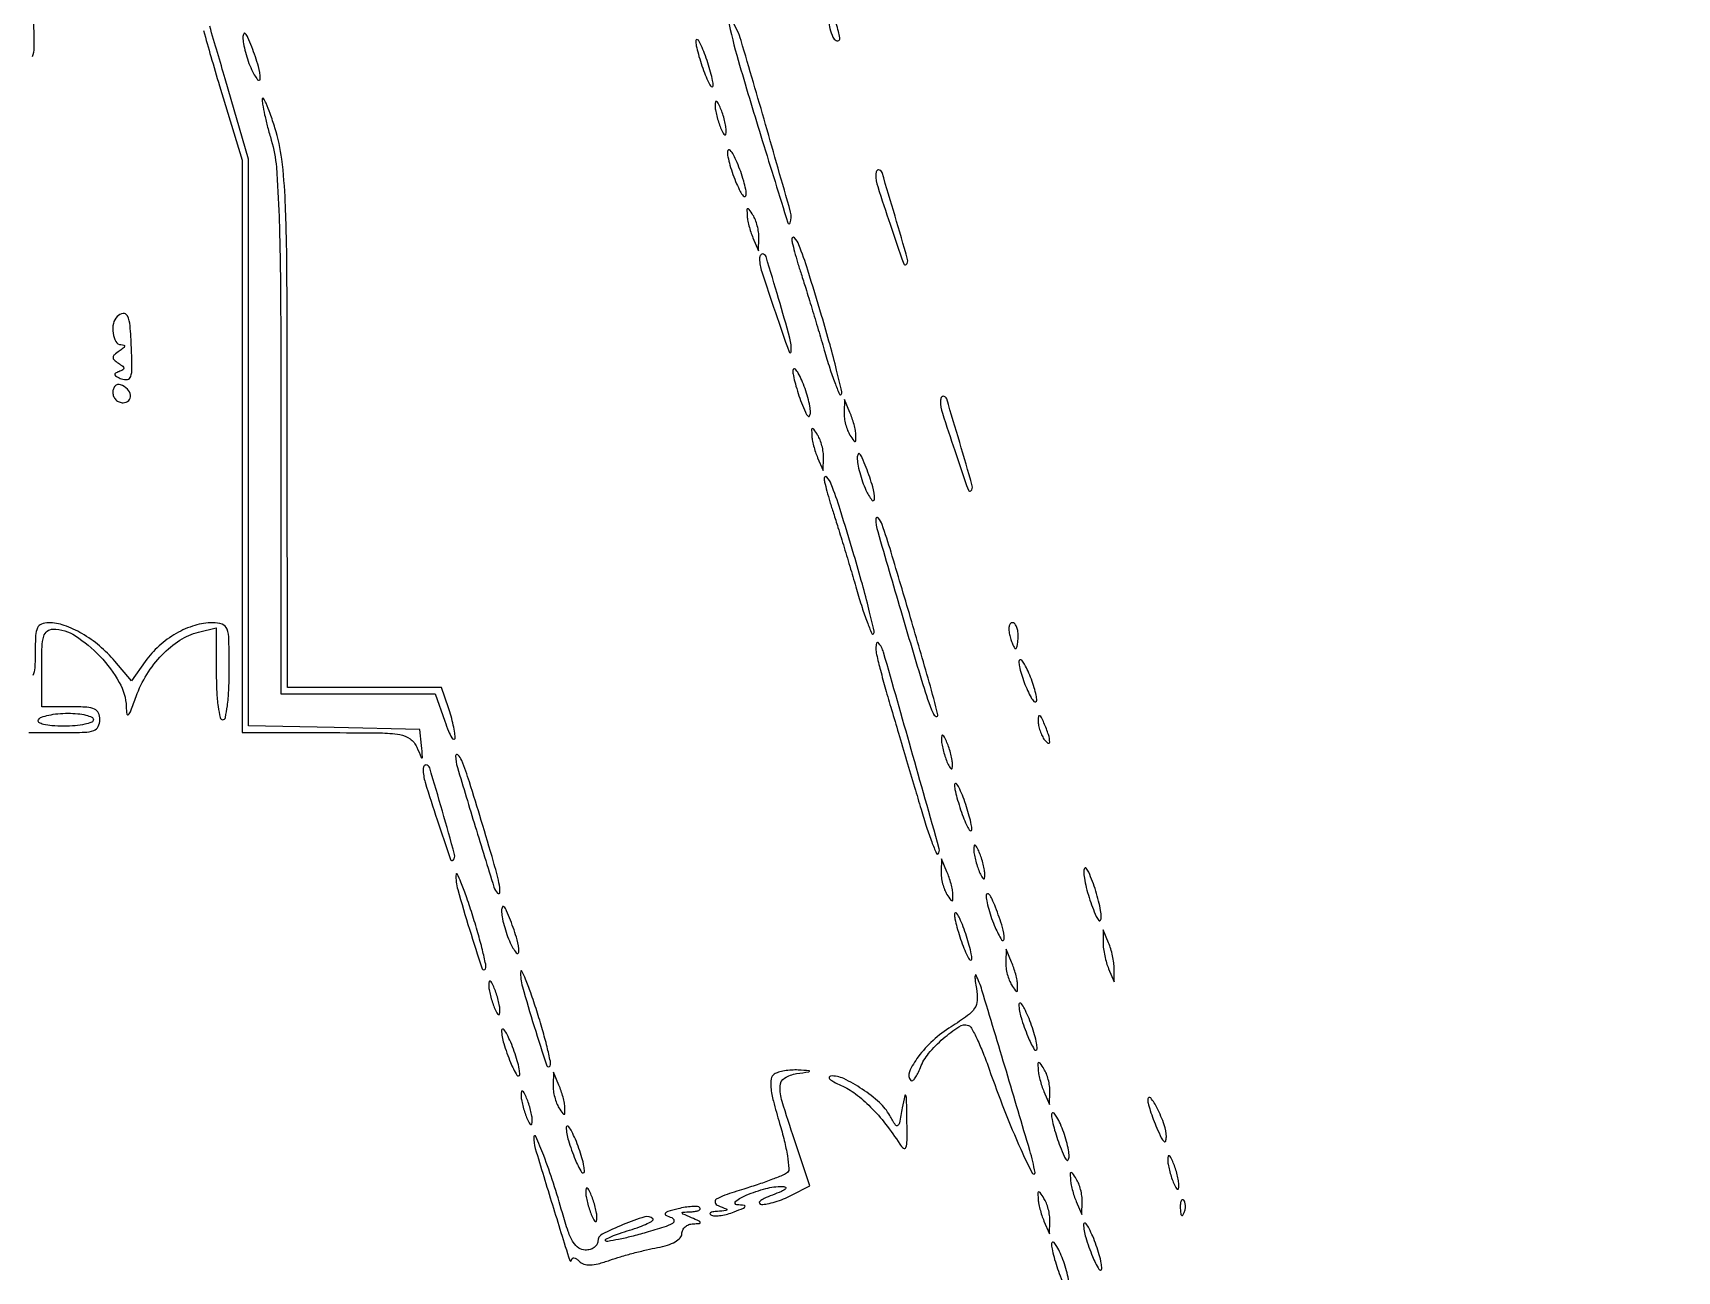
# Model space of a CAD drawing. Extents: x 23 to 255, y 40 to 184.
# Drawn here: x 233.89 to 255.4, y 61.31 to 77.51 of the extents above; entities that cross this region are included whole.
import ezdxf

# ---------------------------------------------------------------- set-up
doc = ezdxf.new("R2010")
doc.units = 0
doc.header["$MEASUREMENT"] = 0

msp = doc.modelspace()

# ---------------------------------------------------------------- linework, layer by layer
for points in [[(207.919475, 175.632891, 0.000007), (191.762556, 175.634099, 0.00002), (173.0434, 175.634494, 0.000013), (151.49745, 175.633531)], [(233.883938, 77.200958, 0.082783), (233.905375, 77.310278, 0.017163), (233.90422, 77.50683), (233.88944, 77.8743)], [(236.121962, 77.539117, 0.004386), (236.21727, 77.198241, 0.003095), (236.3301, 76.8168), (236.624444, 75.8439), (236.625322, 72.10035), (236.6262, 68.3568), (237.728726, 68.3568, -0.002873), (238.429209, 68.352775, -0.037009), (238.689816, 68.330444, -0.116122), (238.825686, 68.274487, -0.13747), (238.912283, 68.16645, 0.001492), (238.969484, 68.033185, 0.392913), (238.980093, 68.028528, 0.344162), (238.98686, 68.039023, 0.001376), (238.973007, 68.1876), (238.9527, 68.3991), (237.83175, 68.422706), (236.7108, 68.446311), (236.7108, 72.151225), (236.7108, 75.856138), (236.40441, 76.907519, 0.001683), (236.201689, 77.59454, 0.015755)], [(233.583611, 70.411586, -0.000572), (233.5806, 73.042233, -0.000592), (233.583696, 75.659044, -0.00984)], [(233.8344, 68.3568), (234.2997, 68.3568, 0.009792), (234.565356, 68.362003, 0.077556), (234.685688, 68.385641, 0.189837), (234.743572, 68.436819, 0.118451), (234.765, 68.526, 0.102588), (234.746834, 68.613605, 0.188085), (234.696263, 68.66465, 0.090841), (234.594058, 68.689341, 0.013964), (234.3843, 68.6952), (234.0036, 68.6952), (234.0036, 69.2028, -0.009322), (234.008773, 69.480223, -0.061779), (234.030896, 69.616713, -0.156991), (234.076573, 69.684124, -0.168465), (234.15165, 69.709843, -0.143741), (234.445101, 69.6225, -0.05991), (234.765566, 69.355578, -0.059366), (235.01901, 69.013775, -0.121908), (235.109522, 68.6952, 0.02968), (235.11845, 68.600033, 0.620313), (235.139484, 68.593354, 0.102045), (235.171461, 68.643859, 0.005033), (235.239585, 68.829919, -0.05473), (235.378624, 69.117556, -0.052608), (235.578335, 69.37238, -0.055702), (235.812935, 69.565866, -0.084209), (236.05515, 69.671237), (236.2878, 69.728743), (236.2878, 69.127371, 0.012343), (236.293658, 68.890086, 0.022602), (236.311925, 68.697493, 0.019793), (236.338016, 68.553575, 0.351453), (236.3724, 68.526, 0.354925), (236.407072, 68.554159, 0.018508), (236.43303, 68.705775, 0.02162), (236.451194, 68.908601, 0.011522), (236.457, 69.1605, 0.004915), (236.452942, 69.573233, 0.077162), (236.42866, 69.711636, 0.231008), (236.367002, 69.773746, 0.083946), (236.241299, 69.795, 0.075793), (236.007, 69.759278, 0.054518), (235.764083, 69.653259, 0.052277), (235.539228, 69.491061, 0.055721), (235.358246, 69.288869), (235.176753, 69.033985), (234.960799, 69.290631, 0.043112), (234.761356, 69.489963, 0.043218), (234.530842, 69.651957, 0.046511), (234.297917, 69.759693, 0.085275), (234.092401, 69.795, 0.096745), (234.001791, 69.777302, 0.191702), (233.949783, 69.727415, 0.093329), (233.924842, 69.62606, 0.013792), (233.919, 69.4143, -0.013964), (233.913141, 69.204542, -0.090841), (233.88845, 69.102337, -0.188085)]]:
    msp.add_lwpolyline(points, format="xyb")
for points in [[(244.282296, 77.753569, 0.015457), (244.316892, 77.566026, 0.056269), (244.355589, 77.451468, 0.164318), (244.397214, 77.408013, 0.345314), (244.440441, 77.41605, 0.234303), (244.44762, 77.442855, 0.013611), (244.428075, 77.527925, 0.018344), (244.397232, 77.631384, 0.012272), (244.354756, 77.7474), (244.238029, 78.0435)], [(242.996815, 77.6205, 0.017513), (243.134092, 77.086781, 0.003138), (243.431049, 76.10263, 0.000655), (243.765171, 75.024941, 0.728309), (243.797906, 75.024617, 0.150518), (243.801137, 75.165354, 0.001085), (243.473854, 76.312133, 0.002112), (243.153318, 77.408658, 0.067485), (243.038792, 77.6628, 0.009154), (242.99663, 77.727653, 0.472386), (242.983484, 77.728884, 0.248776), (242.978014, 77.710814, 0.005749)], [(236.636452, 77.4513, 0.049927), (236.643424, 77.368773, 0.019576), (236.668739, 77.257249, 0.019146), (236.705747, 77.137881, 0.022622), (236.750045, 77.0283, 0.053628), (236.828374, 76.8966, 0.71677), (236.863773, 76.908201, 0.076247), (236.840794, 77.069076, 0.018381), (236.7531, 77.3244, 0.011206), (236.702317, 77.44794, 0.082917), (236.667666, 77.501075, 0.539315), (236.646704, 77.497655, 0.101438)], [(242.561072, 77.409, 0.052834), (242.568253, 77.341239, 0.013043), (242.594568, 77.232397, 0.013202), (242.631451, 77.10867, 0.012871), (242.6751, 76.986, 0.013007), (242.719119, 76.880001, 0.043374), (242.755632, 76.814156, 0.257514), (242.77629, 76.803566, 0.405348), (242.789128, 76.8168, 0.052834), (242.781947, 76.884561, 0.013043), (242.755632, 76.993403, 0.013202), (242.718749, 77.11713, 0.012871), (242.6751, 77.2398, 0.013007), (242.631081, 77.345799, 0.043374), (242.594568, 77.411644, 0.257514), (242.57391, 77.422234, 0.405348)], [(236.888633, 76.6476, 0.057913), (236.893185, 76.574449, 0.009632), (236.920837, 76.435984, 0.010454), (236.960082, 76.273708, 0.009088), (237.007816, 76.105404, -0.054656), (237.074114, 75.751785, -0.010809), (237.109296, 75.107073, -0.006851), (237.128821, 74.090056, -0.001373), (237.1338, 72.277254), (237.1338, 68.8644), (238.14195, 68.8644), (239.1501, 68.8644), (239.277371, 68.50485, 0.012368), (239.326887, 68.375248, 0.037272), (239.369218, 68.290699, 0.17712), (239.395077, 68.269724, 0.499319), (239.411321, 68.280726, 0.049947), (239.407792, 68.350507, 0.01524), (239.388756, 68.454632, 0.015091), (239.360185, 68.570638, 0.015944), (239.325124, 68.682576), (239.232248, 68.949), (238.225324, 68.949), (237.2184, 68.949), (237.217251, 72.35415, 0.0011), (237.212105, 74.381613, 0.009127), (237.19095, 75.301485, 0.020406), (237.145412, 75.855216, 0.045804), (237.055768, 76.2669, 0.007825), (236.993623, 76.45343, 0.019112), (236.940534, 76.588116, 0.04697), (236.904908, 76.652173, 0.71641)], [(242.813892, 76.563, 0.04179), (242.818963, 76.50243, 0.018434), (242.83525, 76.423674, 0.018093), (242.858759, 76.340977, 0.02318), (242.8866, 76.2669, 0.015364), (242.918319, 76.198923, 0.14515), (242.94014, 76.175761, 0.507108), (242.954602, 76.182076, 0.055166), (242.959308, 76.2246, 0.04179), (242.954237, 76.28517, 0.018434), (242.93795, 76.363926, 0.018093), (242.914441, 76.446623, 0.02318), (242.8866, 76.5207, 0.015364), (242.854881, 76.588677, 0.14515), (242.83306, 76.611839, 0.507108), (242.818598, 76.605524, 0.055166)], [(242.974511, 75.959363, 0.05874), (242.981247, 75.887465, 0.01657), (243.008477, 75.778043, 0.01646), (243.047725, 75.655496, 0.016686), (243.094789, 75.536363, 0.016904), (243.142737, 75.435407, 0.059372), (243.183046, 75.375956, 0.311232), (243.207128, 75.369732, 0.308329), (243.221689, 75.390037, 0.05874), (243.214953, 75.461935, 0.01657), (243.187723, 75.571357, 0.01646), (243.148475, 75.693904, 0.016686), (243.101411, 75.813037, 0.016904), (243.053463, 75.913993, 0.059372), (243.013154, 75.973444, 0.311232), (242.989072, 75.979668, 0.308329)], [(244.917, 75.655937, 0.077721), (244.941751, 75.497667, 0.004033), (245.103682, 75.006268, 0.001626), (245.281194, 74.487414, 0.553891), (245.315189, 74.479589, 0.272369), (245.332292, 74.545588, 0.001979), (245.167658, 75.113347, 0.001819), (244.998035, 75.682122, 0.330649), (244.95106, 75.717, 0.174213), (244.938063, 75.71233, 0.093287), (244.927005, 75.699063, 0.073564), (244.919522, 75.679298, 0.053819)], [(243.232242, 75.1248, 0.038039), (243.239094, 75.06424, 0.016709), (243.256884, 74.985474, 0.016424), (243.281418, 74.902774, 0.021159), (243.3096, 74.8287), (243.382308, 74.6595), (243.386958, 74.8287, 0.04208), (243.38276, 74.902761, 0.028709), (243.366153, 74.985474, 0.029001), (243.340706, 75.063961, 0.050598), (243.3096, 75.1248, 0.006504), (243.259471, 75.200199, 0.247646), (243.242034, 75.2094, 0.411928), (243.231178, 75.198628, 0.011111)], [(243.8172, 74.815571, 0.059026), (243.823302, 74.764066, 0.006227), (243.853116, 74.646462, 0.007631), (243.892646, 74.506893, 0.006053), (243.939466, 74.357321, -0.003801), (243.998775, 74.170807, -0.001451), (244.078642, 73.910193, -0.001437), (244.163755, 73.626626, -0.001762), (244.241562, 73.361246, 0.007225), (244.313417, 73.12573, 0.012816), (244.38037, 72.934147, 0.00742), (244.439623, 72.784353, 0.534892), (244.461574, 72.779974, 0.260035), (244.471872, 72.816251, 0.002365), (244.403429, 73.09969, 0.007236), (244.317227, 73.428845, 0.004519), (244.207211, 73.811944, 0.003482), (244.026568, 74.405037, 0.017008), (243.910693, 74.736159, 0.098005), (243.851511, 74.829303, 0.676887)], [(243.395803, 74.55375, 0.072396), (243.424703, 74.385185, 0.003633), (243.601972, 73.853113, 0.003282), (243.782549, 73.335113, 0.817491), (243.810322, 73.339079, 0.081626), (243.791705, 73.516484, 0.004919), (243.644504, 74.033674, 0.001976), (243.480189, 74.58216, 0.330217), (243.432918, 74.6172, 0.162758), (243.418278, 74.612305, 0.099362), (243.406044, 74.598562, 0.079641), (243.398068, 74.578017, 0.059229)], [(234.9906, 73.7994, 0.148043), (234.941348, 73.707382, 0.082899), (234.937242, 73.579429, 0.095103), (234.973581, 73.470858, 0.26761), (235.03995, 73.431505, -0.067648), (235.078511, 73.425782, -0.403287), (235.087715, 73.409769, -0.166561), (235.071544, 73.38482, -0.021186), (235.0188, 73.346905, 0.029326), (234.954859, 73.299344, 0.202534), (234.93743, 73.265281, 0.233131), (234.95086, 73.232116, 0.038827), (235.007223, 73.189241, -0.022562), (235.065042, 73.148153, -0.220857), (235.078341, 73.122174, -0.293896), (235.065405, 73.100263, -0.036027), (235.0115, 73.077867, 0.058297), (234.968402, 73.057671, 0.362768), (234.961284, 73.036202, 0.18653), (234.982982, 73.012662, 0.022717), (235.048534, 72.984028, 0.135365), (235.125036, 72.97656, 0.279925), (235.168626, 73.014611, 0.079659), (235.184714, 73.122312, 0.007433), (235.17783, 73.391502, 0.011513), (235.159647, 73.67764, 0.086172), (235.125031, 73.808606, 0.335343), (235.068571, 73.838965, 0.159236)], [(243.830507, 73.0944, 0.053327), (243.83752, 73.026636, 0.013169), (243.863696, 72.917797, 0.013326), (243.900483, 72.79407, 0.012987), (243.9441, 72.6714, 0.011206), (243.994883, 72.54786, 0.082917), (244.029534, 72.494725, 0.539315), (244.050496, 72.498145, 0.101438), (244.060748, 72.5445, 0.049927), (244.053776, 72.627027, 0.019576), (244.028461, 72.738551, 0.019146), (243.991453, 72.857919, 0.022622), (243.947155, 72.9675, 0.01717), (243.902232, 73.057327, 0.061392), (243.864952, 73.109469, 0.323421), (243.843169, 73.113927, 0.29396)], [(234.9342, 72.80535, 0.099038), (234.944426, 72.75423, 0.097945), (234.973548, 72.710748, 0.097945), (235.01703, 72.681626, 0.099038), (235.06815, 72.6714, 0.190724), (235.142305, 72.700754, 0.244413), (235.166256, 72.768998, 0.165501), (235.124609, 72.851, 0.113253), (235.034663, 72.905812, 0.134046), (234.996443, 72.907926, 0.144529), (234.963711, 72.890115, 0.119977), (234.941749, 72.854019, 0.077096)], [(244.501242, 72.5445, 0.04208), (244.50544, 72.470439, 0.028709), (244.522047, 72.387726, 0.029001), (244.547494, 72.309239, 0.050598), (244.5786, 72.2484, 0.006504), (244.628729, 72.173001, 0.247646), (244.646166, 72.1638, 0.411928), (244.657022, 72.174572, 0.011111), (244.655958, 72.2484, 0.038039), (244.649106, 72.30896, 0.016709), (244.631316, 72.387726, 0.016424), (244.606782, 72.470426, 0.021159), (244.5786, 72.5445), (244.505892, 72.7137)], [(245.763, 72.694937, 0.077721), (245.787751, 72.536667, 0.004033), (245.949682, 72.045268, 0.001626), (246.127194, 71.526414, 0.553891), (246.161189, 71.518589, 0.272369), (246.178292, 71.584588, 0.001979), (246.013658, 72.152347, 0.001819), (245.844035, 72.721122, 0.330649), (245.79706, 72.756, 0.174213), (245.784063, 72.75133, 0.093287), (245.773005, 72.738063, 0.073564), (245.765522, 72.718298, 0.053819)], [(244.078242, 72.2484, 0.038039), (244.085094, 72.18784, 0.016709), (244.102884, 72.109074, 0.016424), (244.127418, 72.026374, 0.021159), (244.1556, 71.9523), (244.228308, 71.7831), (244.232958, 71.9523, 0.04208), (244.22876, 72.026361, 0.028709), (244.212153, 72.109074, 0.029001), (244.186706, 72.187561, 0.050598), (244.1556, 72.2484, 0.006504), (244.105471, 72.323799, 0.247646), (244.088034, 72.333, 0.411928), (244.077178, 72.322228, 0.011111)], [(244.673452, 71.9523, 0.049927), (244.680424, 71.869773, 0.019576), (244.705739, 71.758249, 0.019146), (244.742747, 71.638881, 0.022622), (244.787045, 71.5293, 0.053628), (244.865374, 71.3976, 0.71677), (244.900773, 71.409201, 0.076247), (244.877794, 71.570076, 0.018381), (244.7901, 71.8254, 0.011206), (244.739317, 71.94894, 0.082917), (244.704666, 72.002075, 0.539315), (244.683704, 71.998655, 0.101438)], [(244.2402, 71.685371, 0.059026), (244.246302, 71.633866, 0.006227), (244.276116, 71.516262, 0.007631), (244.315646, 71.376693, 0.006053), (244.362466, 71.227121, -0.003801), (244.421775, 71.040607, -0.001451), (244.501642, 70.779993, -0.001437), (244.586755, 70.496426, -0.001762), (244.664562, 70.231046, 0.007225), (244.736417, 69.99553, 0.012816), (244.80337, 69.803947, 0.00742), (244.862623, 69.654153, 0.534892), (244.884574, 69.649774, 0.260035), (244.894872, 69.686051, 0.002365), (244.826429, 69.96949, 0.007236), (244.740227, 70.298645, 0.004519), (244.630211, 70.681744, 0.003482), (244.449568, 71.274837, 0.017008), (244.333693, 71.605959, 0.098005), (244.274511, 71.699103, 0.676887)], [(244.917, 71.154439, 0.07077), (244.940739, 70.987563, 0.000887), (245.242905, 69.95384, 0.002053), (245.532519, 68.984266, 0.023758), (245.665489, 68.6106, 0.198681), (245.706376, 68.569405, 0.612789), (245.727885, 68.587619, 0.011879), (245.615776, 69.017451, 0.001854), (245.371153, 69.859891, 0.001186), (245.11623, 70.71828, 0.011588), (244.999254, 71.078211, 0.096897), (244.947708, 71.166064, 0.690691)], [(246.669087, 69.6258, 0.016817), (246.688394, 69.560964, 0.025621), (246.709864, 69.506303, 0.023188), (246.730787, 69.465302, 0.269386), (246.745767, 69.4566, 0.326917), (246.758427, 69.465868, 0.029396), (246.768673, 69.506303, 0.029316), (246.775859, 69.560942, 0.018041), (246.7782, 69.6258, 0.043375), (246.77257, 69.690573, 0.063112), (246.755675, 69.745297, 0.082769), (246.730833, 69.782347, 0.206609), (246.70152, 69.795, 0.24384), (246.675817, 69.781672, 0.106581), (246.660363, 69.745297, 0.070464), (246.657699, 69.690631, 0.040966)], [(244.917, 69.453916, 0.058831), (244.925872, 69.378779, 0.00411), (244.977127, 69.172262, 0.005784), (245.043288, 68.926587, 0.00432), (245.121687, 68.657266, -0.000512), (245.213282, 68.351319, -0.000322), (245.319713, 67.99364, -0.000323), (245.423966, 67.641621, -0.000593), (245.508383, 67.354646, 0.007172), (245.581051, 67.119108, 0.012709), (245.648634, 66.927451, 0.007286), (245.7084, 66.777381, 0.534229), (245.730246, 66.773046, 0.271394), (245.746804, 66.836468, 0.000345), (245.379145, 68.137877, 0.000687), (245.017723, 69.40719, 0.111715), (244.948153, 69.53415, 0.338919), (244.936492, 69.536435, 0.187236), (244.926151, 69.525122, 0.067312), (244.919135, 69.495938, 0.025386)], [(246.788887, 69.2874, 0.060757), (246.795285, 69.22185, 0.017567), (246.820867, 69.123223, 0.017389), (246.857786, 69.013179, 0.017735), (246.902045, 68.9067, 0.018002), (246.947127, 68.816929, 0.063337), (246.985018, 68.764731, 0.314196), (247.007814, 68.759931, 0.294441), (247.021313, 68.7798, 0.060757), (247.014915, 68.84535, 0.017567), (246.989333, 68.943977, 0.017389), (246.952414, 69.054021, 0.017735), (246.908155, 69.1605, 0.018002), (246.863073, 69.250271, 0.063337), (246.825182, 69.302469, 0.314196), (246.802386, 69.307269, 0.294441)], [(234.6804, 68.526, -0.312055), (234.657664, 68.493119, -0.036254), (234.567103, 68.466251, -0.033326), (234.442537, 68.447514, -0.020671), (234.294707, 68.4414, -0.016966), (234.13805, 68.446717, -0.045191), (234.027683, 68.464322, -0.091154), (233.968377, 68.491543, -0.397171), (233.9613, 68.526, -0.17067), (234.001943, 68.558808, -0.031293), (234.096165, 68.585749, -0.030444), (234.215505, 68.604403, -0.023552), (234.346993, 68.6106, -0.023957), (234.474764, 68.604475, -0.038191), (234.582462, 68.585749, -0.044731), (234.659336, 68.558737, -0.293924)], [(247.039242, 68.526, 0.053798), (247.043342, 68.46823, 0.029384), (247.060047, 68.3991, 0.028934), (247.085535, 68.330072, 0.040566), (247.1166, 68.2722, 0.095694), (247.166757, 68.219906, 0.608383), (247.191555, 68.232743, 0.081911), (247.175468, 68.330282, 0.019739), (247.1166, 68.4837, 0.014925), (247.083443, 68.554922, 0.152377), (247.061093, 68.578065, 0.491407), (247.045643, 68.571293, 0.051935)], [(245.774892, 68.2722, 0.04179), (245.779963, 68.21163, 0.018434), (245.79625, 68.132874, 0.018093), (245.819759, 68.050177, 0.02318), (245.8476, 67.9761, 0.015364), (245.879319, 67.908123, 0.14515), (245.90114, 67.884961, 0.507108), (245.915602, 67.891276, 0.055166), (245.920308, 67.9338, 0.04179), (245.915237, 67.99437, 0.018434), (245.89895, 68.073126, 0.018093), (245.875441, 68.155823, 0.02318), (245.8476, 68.2299, 0.015364), (245.815881, 68.297877, 0.14515), (245.79406, 68.321039, 0.507108), (245.779598, 68.314724, 0.055166)], [(239.418965, 68.05365, 0.069787), (239.442269, 67.901295, 0.001317), (239.675726, 67.129593, 0.00081), (239.919316, 66.336582, 0.12204), (239.96804, 66.25576, 0.666802), (239.999488, 66.268716, 0.055974), (239.986264, 66.390662, 0.015736), (239.914863, 66.668756, 0.002507), (239.755295, 67.20779, 0.003648), (239.599167, 67.712301, 0.017761), (239.498556, 67.994092, 0.112398), (239.448543, 68.066834, 0.657982)], [(238.995, 67.879471, 0.074968), (239.021019, 67.706914, 0.004734), (239.1774, 67.216661, 0.001917), (239.350277, 66.698602, 0.556173), (239.386849, 66.690049, 0.270285), (239.405927, 66.762511, 0.002398), (239.246026, 67.328567, 0.002197), (239.080191, 67.895655, 0.331917), (239.02906, 67.9338, 0.156912), (239.016069, 67.92962, 0.097368), (239.005005, 67.917841, 0.079427), (238.997536, 67.900246, 0.060809)], [(245.945072, 67.68, 0.052834), (245.952253, 67.612239, 0.013043), (245.978568, 67.503398, 0.013202), (246.015451, 67.37967, 0.012871), (246.0591, 67.257, 0.013007), (246.103119, 67.151001, 0.043374), (246.139632, 67.085156, 0.257514), (246.16029, 67.074566, 0.405348), (246.173128, 67.0878, 0.052834), (246.165947, 67.155561, 0.013043), (246.139632, 67.264402, 0.013202), (246.102749, 67.38813, 0.012871), (246.0591, 67.5108, 0.013007), (246.015081, 67.616799, 0.043374), (245.978568, 67.682644, 0.257514), (245.95791, 67.693234, 0.405348)], [(245.770242, 66.5379, 0.04208), (245.77444, 66.463839, 0.028709), (245.791047, 66.381126, 0.029001), (245.816494, 66.302639, 0.050598), (245.8476, 66.2418, 0.006504), (245.897729, 66.166401, 0.247646), (245.915166, 66.1572, 0.411928), (245.926022, 66.167972, 0.011111), (245.924958, 66.2418, 0.038039), (245.918106, 66.30236, 0.016709), (245.900316, 66.381126, 0.016424), (245.875782, 66.463826, 0.021159), (245.8476, 66.5379), (245.774892, 66.7071)], [(246.197892, 66.834, 0.04179), (246.202963, 66.77343, 0.018434), (246.21925, 66.694674, 0.018093), (246.242759, 66.611977, 0.02318), (246.2706, 66.5379, 0.015364), (246.302319, 66.469923, 0.14515), (246.32414, 66.446761, 0.507108), (246.338602, 66.453076, 0.055166), (246.343308, 66.4956, 0.04179), (246.338237, 66.55617, 0.018434), (246.32195, 66.634926, 0.018093), (246.298441, 66.717623, 0.02318), (246.2706, 66.7917, 0.015364), (246.238881, 66.859677, 0.14515), (246.21706, 66.882839, 0.507108), (246.202598, 66.876524, 0.055166)], [(239.424878, 66.504721, 0.083529), (239.446805, 66.303116, 0.006583), (239.600554, 65.784438, 0.004759), (239.766142, 65.269029, 0.719507), (239.808978, 65.2689, 0.135026), (239.812372, 65.32736, 0.006839), (239.769594, 65.515033, 0.010536), (239.710349, 65.738767, 0.007404), (239.634687, 65.988, 0.005965), (239.556226, 66.223598, 0.013074), (239.489347, 66.401518, 0.020185), (239.440993, 66.508056, 0.766863)], [(247.637072, 66.5379, 0.044841), (247.644716, 66.452842, 0.015272), (247.670568, 66.331423, 0.015044), (247.707449, 66.198376, 0.016775), (247.7511, 66.0726, 0.011729), (247.800421, 65.952972, 0.079546), (247.835012, 65.899391, 0.536247), (247.855426, 65.902386, 0.110618), (247.865128, 65.9457, 0.044841), (247.857484, 66.030758, 0.015272), (247.831632, 66.152177, 0.015044), (247.794751, 66.285224, 0.016775), (247.7511, 66.411, 0.011729), (247.701779, 66.530628, 0.079546), (247.667188, 66.584209, 0.536247), (247.646774, 66.581214, 0.110618)], [(240.020452, 66.0303, 0.049927), (240.027424, 65.947773, 0.019576), (240.052739, 65.836249, 0.019146), (240.089747, 65.716881, 0.022622), (240.134045, 65.6073, 0.053628), (240.212374, 65.4756, 0.71677), (240.247773, 65.487201, 0.076247), (240.224794, 65.648076, 0.018381), (240.1371, 65.9034, 0.011206), (240.086317, 66.02694, 0.082917), (240.051666, 66.080075, 0.539315), (240.030704, 66.076655, 0.101438)], [(246.361636, 66.230363, 0.061764), (246.367176, 66.158444, 0.017485), (246.393395, 66.049043, 0.017335), (246.431955, 65.926497, 0.017523), (246.478789, 65.807363, 0.036547), (246.563004, 65.646646, 0.749758), (246.596389, 65.655944, 0.079292), (246.573785, 65.809912, 0.015895), (246.4821, 66.0726, 0.015837), (246.437641, 66.177971, 0.055356), (246.399677, 66.241084, 0.305561), (246.376481, 66.248914, 0.324955)], [(245.945072, 65.988, 0.052834), (245.952253, 65.920239, 0.013043), (245.978568, 65.811397, 0.013202), (246.015451, 65.68767, 0.012871), (246.0591, 65.565, 0.013007), (246.103119, 65.459001, 0.043374), (246.139632, 65.393156, 0.257514), (246.16029, 65.382566, 0.405348), (246.173128, 65.3958, 0.052834), (246.165947, 65.463561, 0.013043), (246.139632, 65.572402, 0.013202), (246.102749, 65.69613, 0.012871), (246.0591, 65.8188, 0.013007), (246.015081, 65.924799, 0.043374), (245.978568, 65.990644, 0.257514), (245.95791, 66.001234, 0.405348)], [(247.889892, 65.6073, 0.0338), (247.895105, 65.530278, 0.019125), (247.91125, 65.4381, 0.019025), (247.934737, 65.345997, 0.02954), (247.9626, 65.2689), (248.035308, 65.0997), (248.035308, 65.2689, 0.0338), (248.030095, 65.345922, 0.019125), (248.01395, 65.4381, 0.019025), (247.990463, 65.530203, 0.02954), (247.9626, 65.6073), (247.889892, 65.7765)], [(246.616242, 65.3535, 0.04208), (246.62044, 65.279439, 0.028709), (246.637047, 65.196726, 0.029001), (246.662494, 65.118239, 0.050598), (246.6936, 65.0574, 0.006504), (246.743729, 64.982001, 0.247646), (246.761166, 64.9728, 0.411928), (246.772022, 64.983572, 0.011111), (246.770958, 65.0574, 0.038039), (246.764106, 65.11796, 0.016709), (246.746316, 65.196726, 0.016424), (246.721782, 65.279426, 0.021159), (246.6936, 65.3535), (246.620892, 65.5227)], [(240.270878, 65.235721, 0.083529), (240.292805, 65.034116, 0.006583), (240.446554, 64.515438, 0.004759), (240.612142, 64.000029, 0.719507), (240.654978, 63.9999, 0.135026), (240.658372, 64.05836, 0.006839), (240.615594, 64.246033, 0.010536), (240.556349, 64.469767, 0.007404), (240.480687, 64.719, 0.005965), (240.402226, 64.954598, 0.013074), (240.335347, 65.132518, 0.020185), (240.286993, 65.239056, 0.766863)], [(246.232832, 65.008453, -0.05197), (246.243065, 64.855151, -0.138245), (246.209702, 64.75169, -0.090525), (246.116976, 64.655537, -0.014826), (245.901713, 64.510364, 0.04355), (245.664853, 64.330029, 0.047827), (245.470881, 64.116499, 0.055297), (245.355953, 63.920966, 0.311061), (245.376766, 63.808034, 0.381629), (245.399095, 63.806777, 0.066582), (245.430896, 63.839906, 0.043954), (245.466499, 63.898748, 0.023242), (245.500515, 63.977057, -0.083233), (245.607226, 64.159432, -0.038845), (245.799042, 64.35601, -0.035323), (246.00306, 64.510908, -0.229013), (246.127524, 64.526992, -0.192112), (246.168154, 64.492676, -0.011591), (246.241399, 64.347287, -0.015999), (246.321027, 64.164823, -0.011046), (246.399884, 63.953662, 0.010119), (246.597438, 63.421647, 0.010693), (246.812952, 62.907863, 0.018204), (246.96726, 62.592426, 0.856617), (247.000273, 62.604, 0.025837), (246.931661, 62.890917, 0.001019), (246.624196, 63.927197, 0.000718), (246.304874, 64.98989, 0.039462), (246.228973, 65.1843, 0.554995), (246.219122, 65.185352, 0.173138), (246.213202, 65.167543, 0.028191), (246.218239, 65.103346, 0.008955)], [(239.852892, 65.0574, 0.04179), (239.857963, 64.99683, 0.018434), (239.87425, 64.918074, 0.018093), (239.897759, 64.835377, 0.02318), (239.9256, 64.7613, 0.015364), (239.957319, 64.693323, 0.14515), (239.97914, 64.670161, 0.507108), (239.993602, 64.676476, 0.055166), (239.998308, 64.719, 0.04179), (239.993237, 64.77957, 0.018434), (239.97695, 64.858326, 0.018093), (239.953441, 64.941023, 0.02318), (239.9256, 65.0151, 0.015364), (239.893881, 65.083077, 0.14515), (239.87206, 65.106239, 0.507108), (239.857598, 65.099924, 0.055166)], [(246.787948, 64.8036, 0.069344), (246.816472, 64.630245, 0.021707), (246.905713, 64.381889, 0.037611), (246.989721, 64.213833, 0.743132), (247.025564, 64.222837, 0.061764), (247.020024, 64.294756, 0.017485), (246.993805, 64.404157, 0.017335), (246.955245, 64.526703, 0.017523), (246.908411, 64.645837, 0.013896), (246.860902, 64.74744, 0.046771), (246.822045, 64.809603, 0.269941), (246.800591, 64.818456, 0.381965)], [(240.019948, 64.4652, 0.069344), (240.048472, 64.291845, 0.021707), (240.137713, 64.043489, 0.037611), (240.221721, 63.875433, 0.743132), (240.257564, 63.884437, 0.061764), (240.252024, 63.956356, 0.017485), (240.225805, 64.065757, 0.017335), (240.187245, 64.188303, 0.017523), (240.140411, 64.307437, 0.013896), (240.092902, 64.40904, 0.046771), (240.054045, 64.471203, 0.269941), (240.032591, 64.480056, 0.381965)], [(240.694242, 63.7461, 0.04208), (240.69844, 63.672039, 0.028709), (240.715047, 63.589326, 0.029001), (240.740494, 63.510839, 0.050598), (240.7716, 63.45, 0.006504), (240.821729, 63.374601, 0.247646), (240.839166, 63.3654, 0.411928), (240.850022, 63.376172, 0.011111), (240.848958, 63.45, 0.038039), (240.842106, 63.51056, 0.016709), (240.824316, 63.589326, 0.016424), (240.799782, 63.672026, 0.021159), (240.7716, 63.7461), (240.698892, 63.9153)], [(243.587398, 63.889622, 0.213363), (243.546482, 63.827754, 0.068346), (243.54339, 63.714994, 0.036795), (243.576337, 63.536599, 0.00882), (243.657827, 63.246476, -0.013291), (243.719133, 63.020469, -0.019817), (243.759554, 62.819698, -0.015448), (243.780602, 62.656353, -0.237344), (243.760729, 62.604934, -0.085951), (243.709817, 62.572699, -0.007189), (243.564358, 62.514838, -0.009408), (243.387451, 62.451184, -0.007127), (243.191131, 62.387794, 0.007692), (242.940309, 62.306492, 0.060114), (242.829909, 62.253309, 0.344456), (242.815011, 62.21097, 0.221471), (242.852731, 62.171365, -0.003486), (242.95937, 62.128668, -0.335253), (242.967276, 62.115359, -0.356743), (242.956561, 62.104875, -0.00368), (242.8443, 62.095667, 0.023205), (242.784506, 62.088404, 0.103512), (242.751783, 62.075577, 0.410866), (242.748536, 62.060435, 0.15363), (242.766949, 62.045005, 0.103701), (242.815974, 62.035781, 0.031399), (242.891816, 62.042127, 0.029961), (242.978111, 62.060173, 0.02857), (243.063049, 62.088621, 0.004591), (243.186035, 62.139102, 0.206171), (243.204746, 62.158574, 0.488902), (243.195738, 62.173246, 0.010273), (243.0981, 62.182074, -0.681103), (243.083848, 62.227292, -0.073991), (243.220099, 62.30759, -0.031123), (243.479626, 62.394344, -0.065186), (243.6903, 62.421928, -0.110618), (243.733614, 62.412226, -0.536247), (243.736609, 62.391812, -0.079546), (243.683028, 62.357221, -0.011729), (243.5634, 62.3079, 0.016391), (243.456885, 62.262819, 0.066096), (243.397389, 62.22509, 0.38182), (243.394015, 62.20185, 0.240282), (243.419551, 62.187436, 0.061312), (243.494628, 62.193472, 0.022423), (243.598114, 62.219624, 0.021834), (243.709866, 62.258657, 0.024394), (243.813624, 62.306051), (244.055446, 62.431102), (243.851723, 63.033255, -0.006896), (243.689985, 63.533953, -0.083224), (243.663316, 63.733917, -0.248739), (243.72332, 63.838458, -0.103317), (243.88065, 63.897005, 0.000774), (244.040549, 63.921481, 0.253076), (244.050275, 63.928862, 0.52655), (244.046236, 63.935548, 0.001066), (243.9018, 63.943629, 0.029466), (243.813275, 63.943172, 0.026517), (243.722201, 63.932459, 0.027466), (243.641533, 63.913993, 0.07165)], [(247.039242, 63.9576, 0.038039), (247.046094, 63.89704, 0.016709), (247.063884, 63.818274, 0.016424), (247.088418, 63.735574, 0.021159), (247.1166, 63.6615), (247.189308, 63.4923), (247.193958, 63.6615, 0.04208), (247.18976, 63.735561, 0.028709), (247.173153, 63.818274, 0.029001), (247.147706, 63.896761, 0.050598), (247.1166, 63.9576, 0.006504), (247.066471, 64.032999, 0.247646), (247.049034, 64.0422, 0.411928), (247.038178, 64.031428, 0.011111)], [(244.461708, 63.743502, -0.058832), (244.650464, 63.632697, -0.034445), (244.848255, 63.460192, -0.030865), (245.044607, 63.23767, -0.024374), (245.229275, 62.974883, 0.090792), (245.279232, 62.920708, 0.519231), (245.310317, 62.930769, 0.073148), (245.324581, 63.02271, 0.005279), (245.323888, 63.2808, 0.001779), (245.319284, 63.554804, 0.081284), (245.309074, 63.610106, 0.754816), (245.294794, 63.609145, 0.007038), (245.263124, 63.45, -0.004491), (245.224638, 63.25132, -0.206885), (245.201437, 63.218007, -0.414394), (245.172571, 63.224804, -0.011101), (245.099662, 63.348777, 0.082479), (244.965012, 63.51734, 0.035967), (244.738118, 63.69354, 0.034919), (244.496967, 63.831158, 0.12581), (244.3248, 63.865783, 0.315986), (244.305966, 63.851045, 0.292025), (244.312671, 63.827147, 0.061043), (244.36817, 63.788597, 0.017965)], [(240.275892, 63.6192, 0.04179), (240.280963, 63.55863, 0.018434), (240.29725, 63.479874, 0.018093), (240.320759, 63.397177, 0.02318), (240.3486, 63.3231, 0.015364), (240.380319, 63.255123, 0.14515), (240.40214, 63.231961, 0.507108), (240.416602, 63.238276, 0.055166), (240.421308, 63.2808, 0.04179), (240.416237, 63.34137, 0.018434), (240.39995, 63.420126, 0.018093), (240.376441, 63.502823, 0.02318), (240.3486, 63.5769, 0.015364), (240.316881, 63.644877, 0.14515), (240.29506, 63.668039, 0.507108), (240.280598, 63.661724, 0.055166)], [(248.473198, 63.565463, 0.071696), (248.479269, 63.511452, 0.012919), (248.507385, 63.414017, 0.013697), (248.546694, 63.300789, 0.012014), (248.593789, 63.184763, 0.010118), (248.651888, 63.058026, 0.092908), (248.687659, 63.009513, 0.547569), (248.708957, 63.014991, 0.078964), (248.717691, 63.0693, 0.086739), (248.690311, 63.227672, 0.02841), (248.597525, 63.446498, 0.056977), (248.512426, 63.578775, 0.693307)], [(247.214507, 63.3654, 0.053327), (247.22152, 63.297636, 0.013169), (247.247696, 63.188797, 0.013326), (247.284483, 63.06507, 0.012987), (247.3281, 62.9424, 0.011206), (247.378883, 62.81886, 0.082917), (247.413534, 62.765725, 0.539315), (247.434496, 62.769145, 0.101438), (247.444748, 62.8155, 0.049927), (247.437776, 62.898027, 0.019576), (247.412461, 63.009551, 0.019146), (247.375453, 63.128919, 0.022622), (247.331155, 63.2385, 0.01717), (247.286232, 63.328327, 0.061392), (247.248952, 63.380469, 0.323421), (247.227169, 63.384927, 0.29396)], [(240.440256, 63.0693, 0.078117), (240.460794, 62.91952, 0.001558), (240.685008, 62.182452, 0.001469), (240.911235, 61.454625, 0.832789), (240.936002, 61.45767, -0.185421), (240.946037, 61.479765, -0.23355), (240.967101, 61.486721, -0.117874), (240.998545, 61.474358, -0.044062), (241.035133, 61.443707, 0.118928), (241.097009, 61.405885, 0.086298), (241.177263, 61.394596, 0.056413), (241.285599, 61.410431, 0.019521), (241.436983, 61.456743, -0.011994), (241.577691, 61.502116, -0.007119), (241.747359, 61.54975, -0.007122), (241.918025, 61.592462, -0.012176), (242.06175, 61.62259, 0.02956), (242.192898, 61.654876, 0.054873), (242.293278, 61.698519, 0.07555), (242.357496, 61.749456, 0.189576), (242.379, 61.804133, -0.117995), (242.390346, 61.851541, -0.096345), (242.42249, 61.892796, -0.088589), (242.4705, 61.92158, -0.080981), (242.52705, 61.933146, 0.011173), (242.609245, 61.938289, 0.467319), (242.618206, 61.951065, 0.223503), (242.60336, 61.968603, 0.005675), (242.5059, 62.0118, -0.003085), (242.393857, 62.060768, -0.272243), (242.383639, 62.07505, -0.424374), (242.392766, 62.085598, -0.004544), (242.49885, 62.090454, 0.028124), (242.557967, 62.095961, 0.069052), (242.599733, 62.108288, 0.166749), (242.617304, 62.124834, 0.328724), (242.614583, 62.142817, 0.18215), (242.582496, 62.157341, 0.028155), (242.511433, 62.157938, 0.028309), (242.423744, 62.148742, 0.021205), (242.328616, 62.129112, 0.008026), (242.194819, 62.093238, 0.171119), (242.161849, 62.069852, 0.465026), (242.16805, 62.046132, 0.026803), (242.247027, 62.013579, -0.279601), (242.276025, 61.978312, -0.30548), (242.256952, 61.938836, -0.054021), (242.143353, 61.888129, -0.008683), (241.910794, 61.817584, -0.007787), (241.71888, 61.766206, -0.01207), (241.551596, 61.72847, -0.006397), (241.411543, 61.702271, -0.244064), (241.381964, 61.711636, -0.503517), (241.384718, 61.730171, -0.018207), (241.459487, 61.766653, -0.020422), (241.563781, 61.807912, -0.011194), (241.694509, 61.850291, 0.013729), (241.824698, 61.893225, 0.02549), (241.927244, 61.936216, 0.027592), (241.996725, 61.974455, 0.48241), (241.999266, 61.996734, 0.277707), (241.892462, 62.023283, 0.022553), (241.609108, 61.922021, 0.022516), (241.336055, 61.795685, 0.280105), (241.2792, 61.702159, -0.14254), (241.266621, 61.658931, -0.099666), (241.231261, 61.622099, -0.084373), (241.178383, 61.597286, -0.067705), (241.116003, 61.5888, -0.1521), (241.029622, 61.6157, -0.103898), (240.958296, 61.690748, -0.055812), (240.891803, 61.831473, -0.013843), (240.815802, 62.07525, 0.009712), (240.697693, 62.465405, 0.011961), (240.571859, 62.824217, 0.014086), (240.46892, 63.075079, 0.802225)], [(240.865948, 63.1962, 0.069344), (240.894472, 63.022845, 0.021707), (240.983713, 62.774489, 0.037611), (241.067721, 62.606433, 0.743132), (241.103564, 62.615437, 0.061764), (241.098024, 62.687356, 0.017485), (241.071805, 62.796757, 0.017335), (241.033245, 62.919303, 0.017523), (240.986411, 63.038437, 0.013896), (240.938902, 63.14004, 0.046771), (240.900045, 63.202203, 0.269941), (240.878591, 63.211056, 0.381965)], [(248.735892, 62.7732, 0.04179), (248.740963, 62.71263, 0.018434), (248.75725, 62.633874, 0.018093), (248.780759, 62.551177, 0.02318), (248.8086, 62.4771, 0.015364), (248.840319, 62.409123, 0.14515), (248.86214, 62.385961, 0.507108), (248.876602, 62.392276, 0.055166), (248.881308, 62.4348, 0.04179), (248.876237, 62.49537, 0.018434), (248.85995, 62.574126, 0.018093), (248.836441, 62.656823, 0.02318), (248.8086, 62.7309, 0.015364), (248.776881, 62.798877, 0.14515), (248.75506, 62.822039, 0.507108), (248.740598, 62.815724, 0.055166)], [(247.462242, 62.5194, 0.038039), (247.469094, 62.45884, 0.016709), (247.486884, 62.380074, 0.016424), (247.511418, 62.297374, 0.021159), (247.5396, 62.2233), (247.612308, 62.0541), (247.616958, 62.2233, 0.04208), (247.61276, 62.297361, 0.028709), (247.596153, 62.380074, 0.029001), (247.570706, 62.458561, 0.050598), (247.5396, 62.5194, 0.006504), (247.489471, 62.594799, 0.247646), (247.472034, 62.604, 0.411928), (247.461178, 62.593228, 0.011111)], [(241.121892, 62.3502, 0.04179), (241.126963, 62.28963, 0.018434), (241.14325, 62.210874, 0.018093), (241.166759, 62.128177, 0.02318), (241.1946, 62.0541, 0.015364), (241.226319, 61.986123, 0.14515), (241.24814, 61.962961, 0.507108), (241.262602, 61.969276, 0.055166), (241.267308, 62.0118, 0.04179), (241.262237, 62.07237, 0.018434), (241.24595, 62.151126, 0.018093), (241.222441, 62.233823, 0.02318), (241.1946, 62.3079, 0.015364), (241.162881, 62.375877, 0.14515), (241.14106, 62.399039, 0.507108), (241.126598, 62.392724, 0.055166)], [(247.039242, 62.2656, 0.038039), (247.046094, 62.20504, 0.016709), (247.063884, 62.126274, 0.016424), (247.088418, 62.043574, 0.021159), (247.1166, 61.9695), (247.189308, 61.8003), (247.193958, 61.9695, 0.04208), (247.18976, 62.043561, 0.028709), (247.173153, 62.126274, 0.029001), (247.147706, 62.204761, 0.050598), (247.1166, 62.2656, 0.006504), (247.066471, 62.340999, 0.247646), (247.049034, 62.3502, 0.411928), (247.038178, 62.339428, 0.011111)], [(248.899879, 62.13165, 0.018894), (248.904874, 62.068511, 0.168741), (248.91683, 62.043828, 0.470617), (248.932248, 62.045287, 0.054073), (248.950991, 62.080537, 0.051402), (248.964192, 62.126803, 0.05415), (248.967358, 62.173972, 0.060344), (248.960661, 62.215029, 0.126455), (248.944313, 62.242688, 0.296942), (248.925797, 62.246597, 0.208169), (248.910176, 62.231154, 0.077125), (248.900809, 62.190547, 0.028489)], [(247.633948, 61.9272, 0.069344), (247.662472, 61.753845, 0.021707), (247.751713, 61.505489, 0.037611), (247.835721, 61.337433, 0.743132), (247.871564, 61.346437, 0.061764), (247.866024, 61.418356, 0.017485), (247.839805, 61.527757, 0.017335), (247.801245, 61.650303, 0.017523), (247.754411, 61.769437, 0.013896), (247.706902, 61.87104, 0.046771), (247.668045, 61.933203, 0.269941), (247.646591, 61.942056, 0.381965)], [(247.214507, 61.6734, 0.053327), (247.22152, 61.605636, 0.013169), (247.247696, 61.496798, 0.013326), (247.284483, 61.37307, 0.012987), (247.3281, 61.2504, 0.011206), (247.378883, 61.12686, 0.082917), (247.413534, 61.073725, 0.539315), (247.434496, 61.077145, 0.101438), (247.444748, 61.1235, 0.049927), (247.437776, 61.206027, 0.019576), (247.412461, 61.317551, 0.019146), (247.375453, 61.436919, 0.022622), (247.331155, 61.5465, 0.01717), (247.286232, 61.636327, 0.061392), (247.248952, 61.688469, 0.323421), (247.227169, 61.692927, 0.29396)]]:
    msp.add_lwpolyline(points, format="xyb", close=True)

doc.saveas('drawing.dxf')
